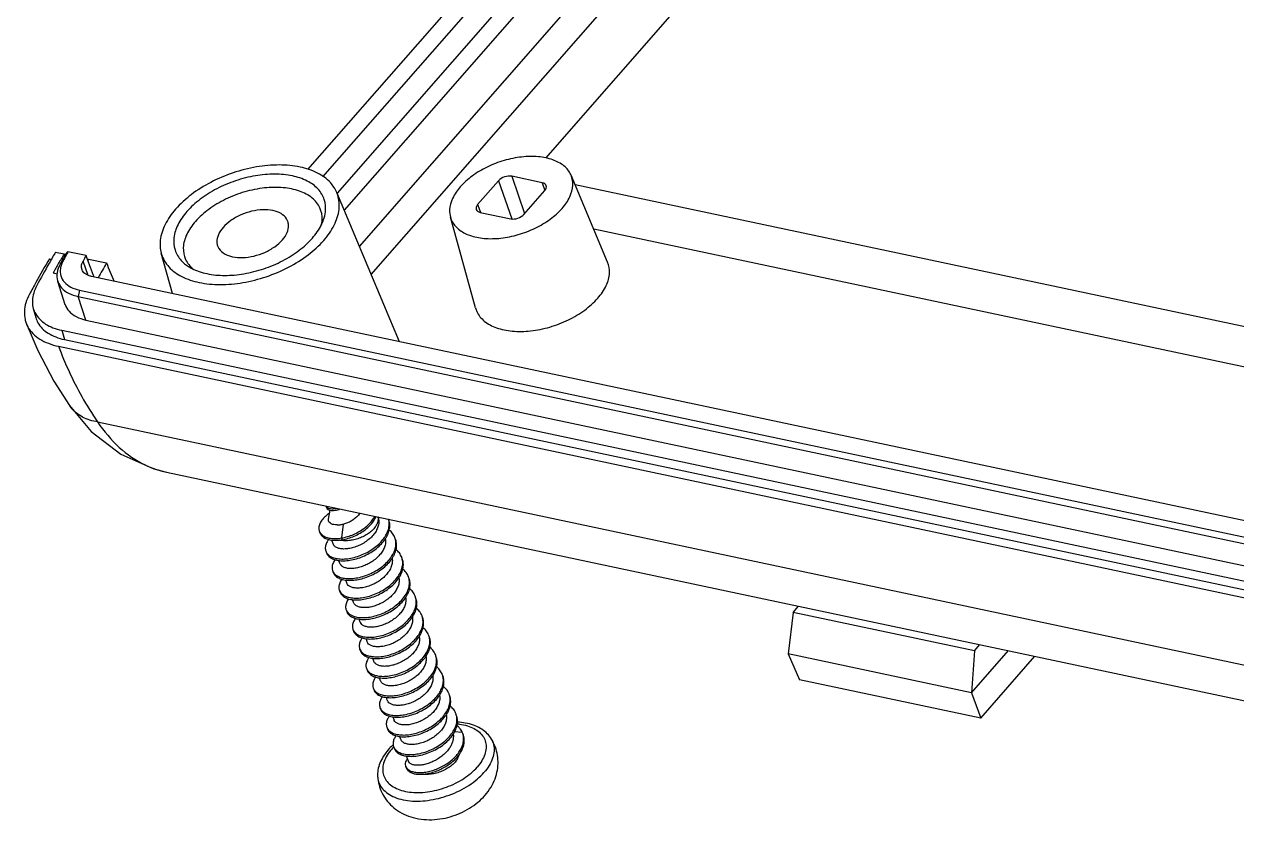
# Model space of a CAD drawing. Header units: millimetres. Extents: x 1786 to 4177, y -2705 to -1639.
# Drawn here: x 3459.65 to 3504, y -1807.1 to -1777.98 of the extents above; entities that cross this region are included whole.
import ezdxf

# ---------------------------------------------------------------- set-up
doc = ezdxf.new("R2010")
doc.units = ezdxf.units.MM

# ---------------------------------------------------------------- blocks, each defined once
blk = doc.blocks.new('*u138')
at = {"color": 7, "linetype": 'Continuous'}
for p, q in [((-31.673, -22.107, 0), (-48.193, -40.987, 0)), ((-30.896, -22.272, 0), (-47.543, -41.297, 0)), ((-46.898, -42.002, 0), (-29.832, -22.498, 0)), ((-29.051, -22.663, 0), (-46.612, -42.733, 0)), ((-45.955, -44.296, 0), (-27.344, -23.025, 0)), ((-45.447, -45.505, 0), (-26.023, -23.306, 0)), ((-37.939, -40.501, 0), (-23.383, -23.865, 0)), ((-39.97, -41.466, 0), (-40.868, -42.492, 0)), ((-39.97, -41.466, 0), (-39.402, -43.108, 0)), ((-39.402, -41.274, 0), (-38.846, -42.88, 0)), ((-38.086, -41.553, 0), (-39.402, -41.274, 0)), ((-38.086, -41.553, 0), (-37.976, -41.888, 0)), ((-35.276, -44.969, 0), (-36.847, -41.233, 0)), ((-0.579, -49.304, 0), (-36.672, -41.648, 0)), ((-44.231, -48.398, 0), (-46.933, -41.97, 0)), ((-38.876, -42.914, 0), (-37.979, -41.889, 0)), ((-40.868, -42.492, 0), (-40.748, -42.822, 0)), ((-40.964, -46.939, 0), (-42.04, -43.032, 0)), ((-40.76, -42.827, 0), (-39.445, -43.106, 0)), ((-2.127, -50.708, 0), (-35.872, -43.551, 0)), ((-59.299, -44.823, 0), (-59.211, -44.842, 0)), ((-59.034, -44.535, 0), (-58.668, -44.613, 0)), ((-58.726, -44.849, 0), (-58.747, -44.889, 0)), ((-58.612, -44.64, 0), (-58.5, -44.524, 0)), ((-57.725, -44.689, 0), (-58.5, -44.524, 0)), ((-57.662, -44.856, 0), (-57.725, -44.689, 0)), ((-57.399, -45.553, 0), (-57.662, -44.856, 0)), ((-57.612, -44.837, 0), (-57.653, -44.881, 0)), ((-57.612, -44.837, 0), (-56.838, -45.001, 0)), ((-54.009, -46.324, 0), (-54.487, -44.586, 0)), ((-58.708, -44.91, 0), (-58.839, -45.059, 0)), ((-57.63, -45.542, 0), (-57.854, -44.929, 0)), ((-59.135, -45.434, 0), (-58.963, -45.47, 0)), ((-58.616, -46.802, 0), (-58.939, -45.799, 0)), ((-4.656, -56.791, 0), (-57.487, -45.586, 0)), ((-57.378, -45.61, 0), (-57.399, -45.553, 0)), ((-58.002, -46.175, 0), (-58.06, -46.454, 0)), ((-58.002, -46.175, 0), (-5.171, -57.38, 0)), ((-59.995, -46.961, 0), (-59.886, -47.356, 0)), ((-57.728, -47.463, 0), (-58.06, -46.454, 0)), ((-58.06, -46.454, 0), (-5.229, -57.659, 0)), ((-57.728, -47.463, 0), (-4.897, -58.668, 0)), ((-58.771, -47.905, 0), (-58.653, -48.304, 0)), ((-58.771, -47.905, 0), (-4.831, -59.345, 0)), ((-58.653, -48.304, 0), (-4.713, -59.744, 0)), ((-58.906, -48.595, 0), (-4.969, -60.034, 0)), ((-58.441, -51.15, 0), (-58.442, -51.15, 0)), ((-57.225, -51.853, 0), (-3.54, -63.239, 0)), ((-54.265, -54.012, 0), (-0.872, -65.337, 0)), ((-47.397, -55.469, 0), (-47.376, -55.53, 0)), ((-47.284, -56.035, 0), (-47.222, -55.647, 0)), ((-46.658, -56.25, 0), (-46.728, -56.847, 0)), ((-45.155, -55.96, 0), (-45.16, -55.943, 0)), ((-44.689, -56.082, 0), (-44.704, -56.04, 0)), ((-47.684, -56.545, 0), (-47.658, -56.621, 0)), ((-46.728, -56.847, 0), (-46.701, -56.924, 0)), ((-47.088, -57.101, 0), (-47.145, -56.937, 0)), ((-47.405, -57.408, 0), (-47.378, -57.485, 0)), ((-46.796, -57.943, 0), (-46.84, -57.816, 0)), ((-47.113, -58.25, 0), (-47.087, -58.327, 0)), ((-46.505, -58.785, 0), (-46.548, -58.659, 0)), ((-46.822, -59.092, 0), (-46.795, -59.169, 0)), ((-46.53, -59.934, 0), (-46.503, -60.011, 0)), ((-46.213, -59.627, 0), (-46.257, -59.501, 0)), ((-27.285, -60.05, 0), (-27.052, -59.784, 0)), ((-45.922, -60.468, 0), (-45.965, -60.343, 0)), ((-27.285, -60.05, 0), (-27.5, -61.842, 0)), ((-19.483, -61.705, 0), (-27.285, -60.05, 0)), ((-46.238, -60.776, 0), (-46.212, -60.853, 0)), ((-45.63, -61.31, 0), (-45.673, -61.186, 0)), ((-19.483, -61.705, 0), (-19.25, -61.439, 0)), ((-45.947, -61.618, 0), (-45.92, -61.695, 0)), ((-45.339, -62.152, 0), (-45.382, -62.028, 0)), ((-19.614, -63.514, 0), (-27.5, -61.842, 0)), ((-27.5, -61.842, 0), (-27.018, -62.95, 0)), ((-19.614, -63.514, 0), (-18.025, -61.699, 0)), ((-19.483, -61.705, 0), (-19.614, -63.514, 0)), ((-19.216, -64.605, 0), (-16.884, -61.941, 0)), ((-45.655, -62.46, 0), (-45.629, -62.536, 0)), ((-45.047, -62.994, 0), (-45.09, -62.87, 0)), ((-19.216, -64.605, 0), (-27.018, -62.95, 0)), ((-45.364, -63.302, 0), (-45.337, -63.378, 0)), ((-19.614, -63.514, 0), (-19.216, -64.605, 0)), ((-45.072, -64.144, 0), (-45.046, -64.22, 0)), ((-44.756, -63.836, 0), (-44.798, -63.712, 0)), ((-44.464, -64.678, 0), (-44.507, -64.554, 0)), ((-44.781, -64.986, 0), (-44.754, -65.062, 0)), ((-41.862, -65.187, 0), (-41.53, -65.212, 0)), ((-41.509, -65.266, 0), (-41.53, -65.212, 0)), ((-44.172, -65.52, 0), (-44.216, -65.395, 0)), ((-41.483, -65.342, 0), (-41.509, -65.266, 0)), ((-44.489, -65.828, 0), (-44.463, -65.904, 0)), ((-43.846, -66.463, 0), (-43.924, -66.236, 0)), ((-43.967, -66.669, 0), (-43.94, -66.746, 0))]:
    blk.add_line(p, q, dxfattribs=at)
at = {"color": 7, "linetype": 'Continuous', "elevation": 0}
for points in [[(-60.301, -47.595), (-59.804, -48.781), (-59.116, -50.098), (-58.442, -51.15)], [(-58.441, -51.15), (-57.504, -52.256), (-56.23, -53.239), (-54.811, -53.871), (-54.259, -54.014)]]:
    blk.add_lwpolyline(points, dxfattribs=at)
at = {"color": 7, "linetype": 'Continuous'}
for centre, radius, start, end in [((-21.227, -67.215, 0), 44.168, 149.5386, 151.057), ((-21.094, -66.751, 0), 43.965, 149.9888, 150.3718), ((-20.722, -66.967, 0), 44.395, 149.6512, 149.9888), ((-20.825, -66.693, 0), 43.813, 149.7377, 150.3543), ((-22.218, -64.607, 0), 41.511, 151.2489, 151.5781), ((-22.538, -64.215, 0), 41, 151.6035, 151.9093), ((-50.944, -41.938, 0), 8.174, 199.0995, 199.4249), ((-51.025, -41.967, 0), 8.088, 199.4251, 199.6558), ((-22.246, -64.373, 0), 41.333, 151.2995, 151.6035), ((-22.183, -63.968, 0), 40.434, 151.5228, 151.909), ((-22.034, -66.221, 0), 42.886, 150.3674, 151.8373), ((-21.462, -66.331, 0), 43.081, 150.3543, 150.9838), ((-22.568, -64.418, 0), 41.114, 151.6404, 151.9093), ((-20.87, -65.606, 0), 41.452, 150.1928, 151.2167), ((-22.393, -66.567, 0), 42.834, 151.0613, 151.8361), ((-47.258, -55.404, 0), 0.152, 205.8023, 213.4653), ((-47.164, -54.721, 0), 0.949, 286.318, 292.6394), ((-45.543, -56.029, 0), 0.39, 10.0847, 13.0641), ((-45.381, -56.235, 0), 0.704, 12.4837, 16.2626), ((-47.346, -56.427, 0), 0.358, 199.0992, 211.3268), ((-47.352, -56.431, 0), 0.351, 211.3658, 211.5969), ((-45.085, -57.076, 0), 0.699, 12.4703, 19.058), ((-47.051, -57.286, 0), 0.374, 199.1208, 211.4836), ((-44.794, -57.918, 0), 0.7, 12.4725, 19.0524), ((-46.759, -58.127, 0), 0.375, 199.1486, 211.4703), ((-46.764, -58.13, 0), 0.369, 211.4926, 212.1211), ((-44.504, -58.76, 0), 0.701, 12.4752, 19.0479), ((-46.466, -58.969, 0), 0.376, 199.1755, 211.4612), ((-46.47, -58.971, 0), 0.372, 211.4745, 212.6496), ((-44.213, -59.603, 0), 0.702, 12.4783, 19.0446), ((-46.174, -59.81, 0), 0.376, 199.1967, 211.4719), ((-46.176, -59.812, 0), 0.374, 211.4739, 213.1901), ((-46.041, -59.668, 0), 0.572, 233.9597, 239.859), ((-43.923, -60.445, 0), 0.703, 12.4816, 19.0423), ((-45.882, -60.652, 0), 0.378, 199.2258, 211.454), ((-45.883, -60.652, 0), 0.376, 211.4494, 213.7022), ((-43.632, -61.287, 0), 0.704, 12.4853, 19.0411), ((-45.59, -61.493, 0), 0.378, 199.2484, 214.2264), ((-43.341, -62.129, 0), 0.705, 12.489, 19.041), ((-45.298, -62.335, 0), 0.379, 199.269, 211.4601), ((-45.296, -62.334, 0), 0.381, 211.4379, 214.7491), ((-43.05, -62.971, 0), 0.705, 12.4928, 19.0418), ((-45.006, -63.177, 0), 0.379, 199.2873, 211.4673), ((-45.003, -63.175, 0), 0.383, 211.4368, 215.2705), ((-42.759, -63.813, 0), 0.706, 12.4966, 19.0434), ((-44.715, -64.019, 0), 0.379, 199.303, 211.4768), ((-44.709, -64.016, 0), 0.385, 211.4385, 215.7905), ((-43.47, -63.573, 0), 1.471, 326.0348, 326.7486), ((-42.468, -64.656, 0), 0.706, 12.5003, 19.046), ((-44.423, -64.86, 0), 0.379, 199.3158, 211.4884), ((-44.416, -64.856, 0), 0.387, 211.4429, 216.3092), ((-43.175, -64.417, 0), 1.467, 326.2743, 326.7498), ((-42.531, -67.905, 0), 2.92, 132.4861, 133.3385), ((-42.16, -65.49, 0), 0.688, 9.2025, 19.0634), ((-41.08, -65.958, 0), 0.922, 29.166, 34.3386), ((-42.688, -67.743, 0), 2.695, 133.2789, 138.7517), ((-42.841, -67.446, 0), 2.295, 136.4085, 138.8022), ((-42.775, -67.508, 0), 2.385, 135.8293, 136.4198), ((-44.132, -65.702, 0), 0.378, 199.3256, 211.5017), ((-44.123, -65.697, 0), 0.389, 211.4496, 216.8267), ((-43.676, -66.562, 0), 0.31, 215.1002, 218.044)]:
    blk.add_arc(centre, radius, start, end, dxfattribs=at)
for centre, ratio, start_param, end_param in [((-39.632, -41.538, 0), 0.586505, 0.771839, 2.342559), ((-38.317, -41.817, 0), 0.586416, 5.484232, 7.054952), ((-40.53, -42.563, 0), 0.586416, 2.342639, 3.91336), ((-39.214, -42.842, 0), 0.586505, -2.369754, -0.799034)]:
    blk.add_ellipse(centre, major_axis=(0.401, 0.139), ratio=ratio, start_param=start_param, end_param=end_param, dxfattribs=at)
for points, start_tangent, end_tangent in [([(-36.847, -41.233, 0), (-36.859, -41.204, 0), (-37.154, -40.83, 0), (-37.632, -40.566, 0), (-38.256, -40.434, 0), (-38.974, -40.444, 0), (-39.728, -40.595, 0), (-40.458, -40.876, 0), (-41.104, -41.263, 0), (-41.614, -41.726, 0)], (-0.384669, 0.923055), (-0.658501, -0.75258)), ([(-46.933, -41.971, 0), (-47.206, -41.549, 0), (-47.757, -41.138, 0), (-48.508, -40.878, 0), (-49.406, -40.788, 0), (-50.392, -40.873, 0), (-51.397, -41.128, 0), (-52.354, -41.535, 0), (-53.196, -42.067, 0), (-53.867, -42.687, 0)], (-0.389768, 0.920913), (-0.658501, -0.75258)), ([(-47.5, -43.141, 0), (-47.423, -42.806, 0), (-47.47, -42.279, 0), (-47.737, -41.826, 0), (-48.204, -41.478, 0), (-48.84, -41.258, 0), (-49.601, -41.182, 0), (-50.436, -41.254, 0), (-51.288, -41.47, 0), (-52.098, -41.814, 0), (-52.812, -42.265, 0), (-53.38, -42.79, 0)], (0.326978, 0.945032), (-0.658501, -0.75258)), ([(-47.56, -43.145, 0), (-47.658, -42.633, 0), (-47.99, -42.212, 0), (-48.53, -41.914, 0), (-49.233, -41.765, 0), (-50.042, -41.776, 0), (-50.893, -41.947, 0), (-51.715, -42.264, 0), (-52.443, -42.7, 0), (-53.018, -43.221, 0)], (0.038762, 0.999248), (-0.658501, -0.75258)), ([(-41.614, -41.726, 0), (-41.946, -42.226, 0), (-42.074, -42.723, 0), (-42.039, -43.032, 0)], (-0.658501, -0.75258), (0.262345, -0.964974)), ([(-37.233, -42.655, 0), (-36.9, -42.155, 0), (-36.773, -41.658, 0), (-36.847, -41.233, 0)], (0.658501, 0.75258), (-0.384669, 0.923055)), ([(-47.495, -44.038, 0), (-47.041, -43.372, 0), (-46.835, -42.706, 0), (-46.891, -42.084, 0), (-46.933, -41.971, 0)], (0.658501, 0.75258), (-0.389768, 0.920913)), ([(-53.867, -42.687, 0), (-54.321, -43.353, 0), (-54.527, -44.019, 0), (-54.487, -44.587, 0)], (-0.658501, -0.75258), (0.264334, -0.964431)), ([(-53.38, -42.79, 0), (-53.765, -43.354, 0), (-53.939, -43.919, 0), (-53.892, -44.446, 0), (-53.625, -44.899, 0), (-53.318, -45.155, 0)], (-0.658501, -0.75258), (0.841422, -0.540378)), ([(-49.039, -43.216, 0), (-49.095, -43.102, 0), (-49.329, -42.883, 0), (-49.679, -42.752, 0), (-50.114, -42.717, 0), (-50.597, -42.783, 0), (-51.066, -42.941, 0), (-51.493, -43.182, 0), (-51.823, -43.475, 0)], (-0.335351, 0.942093), (-0.658501, -0.75258)), ([(-42.039, -43.032, 0), (-41.987, -43.177, 0), (-41.692, -43.551, 0), (-41.214, -43.814, 0), (-40.591, -43.947, 0), (-39.872, -43.937, 0), (-39.118, -43.785, 0), (-38.388, -43.504, 0), (-37.742, -43.117, 0), (-37.233, -42.655, 0)], (0.262345, -0.964974), (0.658501, 0.75258)), ([(-53.018, -43.221, 0), (-53.392, -43.785, 0), (-53.537, -44.345, 0), (-53.439, -44.857, 0)], (-0.658501, -0.75258), (0.416773, -0.90901)), ([(-49.274, -44.015, 0), (-49.068, -43.696, 0), (-49.006, -43.378, 0), (-49.039, -43.216, 0)], (0.658501, 0.75258), (-0.335351, 0.942093)), ([(-47.982, -43.935, 0), (-47.597, -43.371, 0), (-47.5, -43.141, 0)], (0.658501, 0.75258), (0.326978, 0.945032)), ([(-47.595, -43.391, 0), (-47.56, -43.145, 0)], (0.228767, 0.973481), (0.038762, 0.999248)), ([(-51.823, -43.475, 0), (-52.029, -43.794, 0), (-52.091, -44.112, 0), (-52.062, -44.263, 0)], (-0.658501, -0.75258), (0.316156, -0.948707)), ([(-54.487, -44.587, 0), (-54.471, -44.641, 0), (-54.156, -45.176, 0), (-53.605, -45.587, 0), (-52.854, -45.846, 0), (-51.956, -45.937, 0), (-50.97, -45.852, 0), (-49.965, -45.597, 0), (-49.008, -45.19, 0), (-48.166, -44.658, 0), (-47.495, -44.038, 0)], (0.264334, -0.964431), (0.658501, 0.75258)), ([(-53.318, -45.155, 0), (-53.158, -45.247, 0), (-52.522, -45.467, 0), (-51.761, -45.543, 0), (-50.926, -45.471, 0), (-50.074, -45.255, 0), (-49.264, -44.91, 0), (-48.55, -44.46, 0), (-47.982, -43.935, 0)], (0.841422, -0.540378), (0.658501, 0.75258)), ([(-52.062, -44.263, 0), (-52.002, -44.388, 0), (-51.768, -44.607, 0), (-51.418, -44.739, 0), (-50.983, -44.774, 0), (-50.5, -44.707, 0), (-50.031, -44.549, 0), (-49.604, -44.308, 0), (-49.274, -44.015, 0)], (0.316156, -0.948707), (0.658501, 0.75258)), ([(-53.439, -44.857, 0), (-53.125, -45.263, 0)], (0.416773, -0.90901), (0.758529, -0.651639)), ([(-58.839, -45.059, 0), (-58.966, -45.43, 0), (-58.946, -45.778, 0), (-58.939, -45.799, 0)], (-0.470866, -0.882205), (0.309004, -0.951061)), ([(-58.824, -45.246, 0), (-58.806, -45.562, 0)], (-0.145248, -0.989395), (0.279485, -0.96015)), ([(-58.782, -45.078, 0), (-58.824, -45.246, 0)], (-0.326946, -0.945043), (-0.145248, -0.989395)), ([(-58.708, -44.91, 0), (-58.782, -45.078, 0)], (-0.470866, -0.882205), (-0.326946, -0.945043)), ([(-57.897, -45.292, 0), (-57.91, -45.248, 0), (-57.919, -45.146, 0), (-57.9, -45.039, 0), (-57.854, -44.929, 0)], (-0.347643, 0.937627), (0.470866, 0.882205)), ([(-57.487, -45.586, 0), (-57.616, -45.549, 0), (-57.725, -45.494, 0), (-57.812, -45.425, 0), (-57.874, -45.342, 0), (-57.897, -45.292, 0)], (-0.97824, 0.207477), (-0.347643, 0.937627)), ([(-56.838, -45.001, 0), (-56.509, -45.799, 0)], (0.327215, -0.94495), (0.436526, -0.899692)), ([(-35.699, -46.526, 0), (-35.335, -45.978, 0), (-35.195, -45.434, 0), (-35.276, -44.969, 0)], (0.658501, 0.75258), (-0.384669, 0.923055)), ([(-58.939, -45.799, 0), (-58.778, -46.078, 0), (-58.476, -46.309, 0), (-58.06, -46.454, 0)], (0.309004, -0.951061), (0.97824, -0.207477)), ([(-58.806, -45.562, 0), (-58.654, -45.834, 0)], (0.279485, -0.96015), (0.660388, -0.750924)), ([(-58.654, -45.834, 0), (-58.379, -46.043, 0), (-58.002, -46.175, 0)], (0.660388, -0.750924), (0.97824, -0.207477)), ([(-60.156, -46.349, 0), (-60.313, -46.725, 0)], (-0.471977, -0.881611), (-0.285005, -0.958526)), ([(-59.843, -45.98, 0), (-59.977, -46.302, 0), (-60.032, -46.616, 0)], (-0.471902, -0.881651), (-0.047811, -0.998856)), ([(-60.313, -46.725, 0), (-60.377, -47.092, 0), (-60.347, -47.44, 0), (-60.301, -47.595, 0)], (-0.285005, -0.958526), (0.351028, -0.936365)), ([(-60.032, -46.616, 0), (-60.007, -46.915, 0), (-59.995, -46.961, 0)], (-0.047811, -0.998856), (0.267629, -0.963522)), ([(-59.995, -46.961, 0), (-59.901, -47.189, 0), (-59.719, -47.432, 0), (-59.465, -47.635, 0), (-59.146, -47.794, 0), (-58.771, -47.905, 0)], (0.267629, -0.963522), (0.97824, -0.207477)), ([(-58.616, -46.801, 0), (-58.454, -47.083, 0), (-58.148, -47.317, 0), (-57.728, -47.463, 0)], (0.308718, -0.951153), (0.97824, -0.207477)), ([(-40.963, -46.939, 0), (-40.906, -47.097, 0), (-40.583, -47.507, 0), (-40.059, -47.796, 0), (-39.377, -47.941, 0), (-38.59, -47.93, 0), (-37.764, -47.764, 0), (-36.964, -47.456, 0), (-36.257, -47.032, 0), (-35.699, -46.526, 0)], (0.262345, -0.964974), (0.658501, 0.75258)), ([(-59.885, -47.356, 0), (-59.793, -47.582, 0), (-59.608, -47.826, 0), (-59.351, -48.031, 0), (-59.03, -48.192, 0), (-58.653, -48.304, 0)], (0.267959, -0.96343), (0.97824, -0.207477)), ([(-60.301, -47.595, 0), (-60.225, -47.76, 0), (-60.012, -48.043, 0), (-59.715, -48.281, 0), (-59.343, -48.466, 0), (-58.906, -48.595, 0)], (0.351028, -0.936365), (0.97824, -0.207477)), ([(-58.906, -48.595, 0), (-58.453, -49.686, 0), (-57.908, -50.756, 0), (-57.225, -51.853, 0)], (0.349875, -0.936796), (0.567173, -0.823599)), ([(-57.225, -51.853, 0), (-57.871, -51.644, 0), (-58.357, -51.26, 0), (-58.441, -51.15, 0)], (-0.986949, 0.161031), (-0.572283, 0.820056)), ([(-57.225, -51.853, 0), (-56.292, -52.945, 0), (-55.182, -53.7, 0), (-54.265, -54.012, 0)], (0.558319, -0.829626), (0.978025, -0.208487)), ([(-47.246, -55.779, 0), (-47.331, -55.841, 0), (-47.504, -55.999, 0), (-47.626, -56.163, 0), (-47.692, -56.325, 0), (-47.7, -56.478, 0), (-47.684, -56.545, 0)], (-0.826967, -0.562251), (0.327563, -0.944829)), ([(-47.385, -55.488, 0), (-47.329, -55.541, 0)], (0.551964, -0.833868), (0.848088, -0.529855)), ([(-47.376, -55.53, 0), (-47.34, -55.588, 0), (-47.271, -55.634, 0), (-47.178, -55.659, 0), (-47.067, -55.663, 0), (-46.945, -55.645, 0), (-46.897, -55.632, 0)], (0.331666, -0.943397), (0.960096, 0.279669)), ([(-47.329, -55.541, 0), (-47.246, -55.575, 0), (-47.144, -55.587, 0), (-47.027, -55.579, 0), (-46.957, -55.565, 0)], (0.848088, -0.529855), (0.970263, 0.242052)), ([(-45.928, -55.781, 0), (-45.936, -55.792, 0), (-46.055, -55.919, 0), (-46.198, -56.034, 0)], (-0.609281, -0.792954), (-0.819942, -0.572447)), ([(-46.916, -56.285, 0), (-47.055, -56.274, 0), (-47.166, -56.239, 0), (-47.244, -56.181, 0), (-47.282, -56.105, 0), (-47.284, -56.035, 0)], (-0.999865, -0.016435), (0.156289, 0.987711)), ([(-45.155, -55.96, 0), (-45.152, -55.968, 0), (-45.123, -56.138, 0), (-45.145, -56.319, 0), (-45.215, -56.502, 0), (-45.331, -56.681, 0), (-45.485, -56.849, 0), (-45.671, -56.998, 0), (-45.879, -57.124, 0), (-46.098, -57.221, 0), (-46.318, -57.287, 0), (-46.527, -57.319, 0), (-46.717, -57.318, 0), (-46.876, -57.284, 0), (-46.996, -57.222, 0), (-47.073, -57.135, 0), (-47.088, -57.101, 0)], (0.32744, -0.944872), (-0.323754, 0.946141)), ([(-46.916, -56.285, 0), (-46.791, -56.277, 0), (-46.658, -56.25, 0)], (0.999956, -0.009394), (0.968094, 0.250589)), ([(-46.728, -56.847, 0), (-46.47, -56.787, 0), (-46.213, -56.693, 0), (-45.967, -56.569, 0), (-45.741, -56.419, 0), (-45.546, -56.249, 0), (-45.388, -56.064, 0), (-45.295, -55.916, 0)], (0.9863, 0.164962), (0.46827, 0.883586)), ([(-45.16, -55.961, 0), (-45.153, -56.039, 0), (-45.18, -56.185, 0), (-45.252, -56.335, 0), (-45.369, -56.482, 0), (-45.523, -56.619, 0), (-45.708, -56.74, 0), (-45.916, -56.84, 0), (-46.137, -56.913, 0), (-46.362, -56.957, 0), (-46.58, -56.97, 0), (-46.705, -56.963, 0)], (0.175202, -0.984532), (-0.993836, 0.110863)), ([(-46.701, -56.924, 0), (-46.44, -56.862, 0), (-46.179, -56.766, 0), (-45.929, -56.639, 0), (-45.702, -56.486, 0), (-45.506, -56.312, 0), (-45.349, -56.124, 0), (-45.236, -55.927, 0)], (0.9863, 0.164962), (0.407937, 0.91301)), ([(-46.658, -56.25, 0), (-46.5, -56.199, 0), (-46.344, -56.125, 0), (-46.198, -56.034, 0)], (0.968094, 0.250589), (0.812954, 0.582328)), ([(-44.863, -56.802, 0), (-44.774, -56.643, 0), (-44.697, -56.421, 0), (-44.677, -56.204, 0), (-44.694, -56.083, 0)], (0.548397, 0.836218), (-0.216282, 0.976331)), ([(-44.809, -56.834, 0), (-44.747, -56.72, 0), (-44.67, -56.498, 0), (-44.651, -56.281, 0), (-44.689, -56.082, 0)], (0.517061, 0.855948), (-0.327031, 0.945014)), ([(-47.658, -56.621, 0), (-47.625, -56.69, 0), (-47.522, -56.802, 0), (-47.37, -56.885, 0), (-47.176, -56.935, 0), (-46.95, -56.948, 0), (-46.701, -56.924, 0)], (0.327563, -0.944829), (0.9863, 0.164962)), ([(-47.651, -56.615, 0), (-47.549, -56.726, 0), (-47.397, -56.809, 0), (-47.203, -56.858, 0), (-46.976, -56.871, 0), (-46.728, -56.847, 0)], (0.523939, -0.851756), (0.9863, 0.164962)), ([(-47.378, -57.485, 0), (-47.343, -57.558, 0), (-47.236, -57.675, 0), (-47.077, -57.761, 0), (-46.873, -57.814, 0), (-46.634, -57.83, 0), (-46.368, -57.806, 0), (-46.089, -57.742, 0), (-45.806, -57.641, 0), (-45.533, -57.506, 0), (-45.28, -57.339, 0), (-45.059, -57.148, 0), (-44.879, -56.939, 0), (-44.809, -56.834, 0)], (0.327769, -0.944758), (0.517061, 0.855948)), ([(-47.37, -57.481, 0), (-47.262, -57.598, 0), (-47.103, -57.685, 0), (-46.9, -57.738, 0), (-46.66, -57.753, 0), (-46.395, -57.729, 0), (-46.115, -57.666, 0), (-45.832, -57.565, 0), (-45.559, -57.429, 0), (-45.306, -57.263, 0), (-45.085, -57.072, 0), (-44.905, -56.863, 0), (-44.863, -56.802, 0)], (0.522714, -0.852508), (0.548397, 0.836218)), ([(-44.842, -56.883, 0), (-44.834, -56.935, 0), (-44.841, -57.105, 0), (-44.894, -57.281, 0), (-44.989, -57.455, 0)], (0.1842, -0.982889), (-0.559309, -0.828959)), ([(-44.424, -56.848, 0), (-44.428, -56.838, 0), (-44.527, -56.655, 0), (-44.672, -56.505, 0)], (-0.3269, 0.945059), (-0.7778, 0.628512)), ([(-47.272, -56.908, 0), (-47.347, -57.018, 0), (-47.413, -57.184, 0), (-47.421, -57.341, 0), (-47.404, -57.408, 0)], (-0.618355, -0.785899), (0.327769, -0.944758)), ([(-46.705, -56.963, 0), (-46.782, -56.952, 0), (-46.836, -56.94, 0)], (-0.993836, 0.110863), (-0.972919, 0.231146)), ([(-44.572, -57.644, 0), (-44.48, -57.48, 0), (-44.404, -57.258, 0), (-44.386, -57.041, 0), (-44.402, -56.925, 0)], (0.548406, 0.836212), (-0.216291, 0.976329)), ([(-44.517, -57.676, 0), (-44.453, -57.557, 0), (-44.377, -57.334, 0), (-44.36, -57.118, 0), (-44.397, -56.924, 0)], (0.516844, 0.85608), (-0.3269, 0.945059)), ([(-44.132, -57.69, 0), (-44.138, -57.675, 0), (-44.238, -57.492, 0), (-44.381, -57.346, 0)], (-0.326789, 0.945097), (-0.778077, 0.628169)), ([(-47.002, -57.779, 0), (-47.057, -57.864, 0), (-47.123, -58.03, 0), (-47.129, -58.187, 0), (-47.113, -58.25, 0)], (-0.588874, -0.808225), (0.328083, -0.944649)), ([(-47.086, -58.327, 0), (-47.05, -58.403, 0), (-46.941, -58.519, 0), (-46.781, -58.605, 0), (-46.577, -58.657, 0), (-46.336, -58.671, 0), (-46.07, -58.647, 0), (-45.79, -58.582, 0), (-45.508, -58.481, 0), (-45.235, -58.344, 0), (-44.983, -58.177, 0), (-44.763, -57.986, 0), (-44.584, -57.776, 0), (-44.517, -57.676, 0)], (0.328083, -0.944649), (0.516844, 0.85608)), ([(-47.076, -58.326, 0), (-46.968, -58.442, 0), (-46.808, -58.528, 0), (-46.603, -58.58, 0), (-46.363, -58.595, 0), (-46.097, -58.57, 0), (-45.817, -58.506, 0), (-45.534, -58.404, 0), (-45.261, -58.267, 0), (-45.009, -58.1, 0), (-44.789, -57.909, 0), (-44.61, -57.7, 0), (-44.572, -57.644, 0)], (0.531713, -0.846925), (0.548406, 0.836212)), ([(-44.989, -57.455, 0), (-45.122, -57.619, 0), (-45.286, -57.77, 0), (-45.474, -57.902, 0), (-45.678, -58.01, 0), (-45.889, -58.091, 0), (-46.098, -58.143, 0), (-46.292, -58.164, 0), (-46.465, -58.155, 0), (-46.611, -58.116, 0), (-46.721, -58.051, 0), (-46.787, -57.965, 0), (-46.796, -57.943, 0)], (-0.559309, -0.828959), (-0.323689, 0.946164)), ([(-44.55, -57.725, 0), (-44.543, -57.776, 0), (-44.55, -57.948, 0), (-44.603, -58.124, 0), (-44.698, -58.297, 0)], (0.183674, -0.982987), (-0.559309, -0.828959)), ([(-44.28, -58.486, 0), (-44.186, -58.317, 0), (-44.111, -58.095, 0), (-44.095, -57.878, 0), (-44.111, -57.767, 0)], (0.548411, 0.836209), (-0.216309, 0.976325)), ([(-44.226, -58.518, 0), (-44.159, -58.393, 0), (-44.085, -58.171, 0), (-44.068, -57.955, 0), (-44.106, -57.766, 0)], (0.516717, 0.856157), (-0.326789, 0.945097)), ([(-44.698, -58.297, 0), (-44.831, -58.462, 0), (-45, -58.616, 0), (-45.191, -58.749, 0), (-45.395, -58.856, 0), (-45.608, -58.936, 0), (-45.82, -58.987, 0), (-46.017, -59.006, 0), (-46.187, -58.994, 0), (-46.329, -58.954, 0), (-46.436, -58.887, 0), (-46.499, -58.799, 0), (-46.505, -58.784, 0)], (-0.559309, -0.828959), (-0.323679, 0.946167)), ([(-43.841, -58.532, 0), (-43.848, -58.512, 0), (-43.95, -58.33, 0), (-44.09, -58.188, 0)], (-0.326696, 0.94513), (-0.778342, 0.62784)), ([(-46.711, -58.621, 0), (-46.768, -58.71, 0), (-46.832, -58.876, 0), (-46.837, -59.032, 0), (-46.821, -59.092, 0)], (-0.588802, -0.808278), (0.328384, -0.944544)), ([(-46.795, -59.169, 0), (-46.756, -59.248, 0), (-46.646, -59.363, 0), (-46.485, -59.449, 0), (-46.28, -59.5, 0), (-46.039, -59.513, 0), (-45.772, -59.487, 0), (-45.492, -59.422, 0), (-45.21, -59.32, 0), (-44.937, -59.182, 0), (-44.686, -59.015, 0), (-44.466, -58.823, 0), (-44.288, -58.613, 0), (-44.226, -58.518, 0)], (0.328384, -0.944544), (0.516717, 0.856157)), ([(-46.783, -59.171, 0), (-46.673, -59.287, 0), (-46.512, -59.372, 0), (-46.306, -59.423, 0), (-46.065, -59.437, 0), (-45.799, -59.411, 0), (-45.519, -59.346, 0), (-45.236, -59.243, 0), (-44.964, -59.106, 0), (-44.712, -58.938, 0), (-44.493, -58.746, 0), (-44.315, -58.537, 0), (-44.28, -58.486, 0)], (0.539507, -0.841981), (0.548411, 0.836209)), ([(-46.329, -60.163, 0), (-46.216, -60.216, 0), (-46.009, -60.266, 0), (-45.768, -60.278, 0), (-45.501, -60.252, 0), (-45.221, -60.186, 0), (-44.938, -60.082, 0), (-44.666, -59.944, 0), (-44.415, -59.776, 0), (-44.197, -59.583, 0), (-44.02, -59.373, 0), (-43.892, -59.153, 0), (-43.819, -58.931, 0), (-43.804, -58.715, 0), (-43.819, -58.609, 0)], (0.864212, -0.503128), (-0.216333, 0.97632)), ([(-44.259, -58.567, 0), (-44.252, -58.611, 0), (-44.258, -58.784, 0), (-44.311, -58.964, 0), (-44.406, -59.139, 0)], (0.183986, -0.982929), (-0.559309, -0.828959)), ([(-43.934, -59.36, 0), (-43.865, -59.23, 0), (-43.792, -59.008, 0), (-43.777, -58.792, 0), (-43.814, -58.608, 0)], (0.516609, 0.856221), (-0.326696, 0.94513)), ([(-46.42, -59.463, 0), (-46.479, -59.556, 0), (-46.541, -59.722, 0), (-46.545, -59.878, 0), (-46.53, -59.934, 0)], (-0.588693, -0.808357), (0.328576, -0.944477)), ([(-46.352, -60.207, 0), (-46.189, -60.292, 0), (-45.983, -60.342, 0), (-45.741, -60.355, 0), (-45.474, -60.328, 0), (-45.194, -60.262, 0), (-44.912, -60.159, 0), (-44.639, -60.021, 0), (-44.389, -59.852, 0), (-44.17, -59.66, 0), (-43.993, -59.45, 0), (-43.934, -59.36, 0)], (0.807921, -0.589291), (0.516609, 0.856221)), ([(-44.406, -59.139, 0), (-44.533, -59.298, 0), (-44.693, -59.446, 0), (-44.876, -59.577, 0), (-45.073, -59.684, 0), (-45.275, -59.765, 0), (-45.477, -59.82, 0), (-45.669, -59.846, 0), (-45.842, -59.843, 0), (-45.99, -59.814, 0), (-46.106, -59.759, 0)], (-0.559309, -0.828959), (-0.829041, 0.559188)), ([(-43.967, -59.411, 0), (-43.959, -59.464, 0), (-43.967, -59.632, 0), (-44.02, -59.808, 0), (-44.115, -59.98, 0)], (0.181428, -0.983404), (-0.559309, -0.828959)), ([(-43.549, -59.373, 0), (-43.558, -59.35, 0), (-43.661, -59.168, 0), (-43.798, -59.03, 0)], (-0.326621, 0.945155), (-0.778595, 0.627527)), ([(-43.697, -60.17, 0), (-43.598, -59.99, 0), (-43.526, -59.768, 0), (-43.513, -59.552, 0), (-43.528, -59.451, 0)], (0.548406, 0.836212), (-0.216364, 0.976313)), ([(-43.642, -60.201, 0), (-43.571, -60.067, 0), (-43.5, -59.845, 0), (-43.486, -59.629, 0), (-43.523, -59.45, 0)], (0.516378, 0.856361), (-0.326621, 0.945155)), ([(-46.503, -60.011, 0), (-46.463, -60.093, 0), (-46.408, -60.16, 0)], (0.328576, -0.944477), (0.710733, -0.703462)), ([(-46.106, -59.759, 0), (-46.18, -59.689, 0), (-46.213, -59.627, 0)], (-0.829041, 0.559188), (-0.329644, 0.944105)), ([(-44.115, -59.98, 0), (-44.247, -60.145, 0), (-44.411, -60.296, 0), (-44.598, -60.427, 0), (-44.801, -60.535, 0), (-45.013, -60.617, 0), (-45.223, -60.669, 0), (-45.417, -60.69, 0), (-45.589, -60.681, 0), (-45.736, -60.642, 0), (-45.847, -60.576, 0), (-45.913, -60.489, 0), (-45.922, -60.468, 0)], (-0.559309, -0.828959), (-0.323368, 0.946273)), ([(-43.258, -60.215, 0), (-43.268, -60.187, 0), (-43.373, -60.006, 0), (-43.507, -59.871, 0)], (-0.326563, 0.945175), (-0.778834, 0.62723)), ([(-46.489, -60.016, 0), (-46.378, -60.131, 0)], (0.547428, -0.836853), (0.807921, -0.589291)), ([(-46.408, -60.16, 0), (-46.352, -60.207, 0)], (0.710733, -0.703462), (0.807921, -0.589291)), ([(-46.128, -60.305, 0), (-46.189, -60.402, 0), (-46.25, -60.567, 0), (-46.252, -60.723, 0), (-46.238, -60.776, 0)], (-0.588563, -0.808451), (0.328925, -0.944356)), ([(-46.212, -60.853, 0), (-46.169, -60.938, 0), (-46.057, -61.052, 0), (-45.893, -61.136, 0), (-45.686, -61.185, 0), (-45.444, -61.197, 0), (-45.176, -61.169, 0), (-44.896, -61.102, 0), (-44.614, -60.998, 0), (-44.342, -60.859, 0), (-44.092, -60.69, 0), (-43.874, -60.497, 0), (-43.698, -60.287, 0), (-43.642, -60.201, 0)], (0.328925, -0.944356), (0.516378, 0.856361)), ([(-46.196, -60.861, 0), (-46.083, -60.975, 0), (-45.92, -61.059, 0), (-45.713, -61.108, 0), (-45.47, -61.12, 0), (-45.203, -61.093, 0), (-44.922, -61.026, 0), (-44.64, -60.921, 0), (-44.368, -60.782, 0), (-44.118, -60.614, 0), (-43.901, -60.421, 0), (-43.725, -60.21, 0), (-43.697, -60.17, 0)], (0.554893, -0.831922), (0.548406, 0.836212)), ([(-43.675, -60.252, 0), (-43.669, -60.299, 0), (-43.675, -60.472, 0), (-43.728, -60.649, 0), (-43.823, -60.822, 0)], (0.181546, -0.983382), (-0.559309, -0.828959)), ([(-43.405, -61.012, 0), (-43.304, -60.827, 0), (-43.234, -60.605, 0), (-43.221, -60.389, 0), (-43.236, -60.293, 0)], (0.548396, 0.836219), (-0.216399, 0.976305)), ([(-43.351, -61.043, 0), (-43.278, -60.903, 0), (-43.207, -60.681, 0), (-43.195, -60.466, 0), (-43.231, -60.292, 0)], (0.516316, 0.856398), (-0.326563, 0.945175)), ([(-45.92, -61.694, 0), (-45.876, -61.783, 0), (-45.762, -61.896, 0), (-45.598, -61.979, 0), (-45.389, -62.028, 0), (-45.146, -62.038, 0), (-44.879, -62.01, 0), (-44.598, -61.942, 0), (-44.316, -61.837, 0), (-44.044, -61.697, 0), (-43.795, -61.528, 0), (-43.578, -61.334, 0), (-43.403, -61.124, 0), (-43.351, -61.043, 0)], (0.329156, -0.944276), (0.516316, 0.856398)), ([(-45.902, -61.706, 0), (-45.789, -61.819, 0), (-45.624, -61.903, 0), (-45.416, -61.951, 0), (-45.173, -61.962, 0), (-44.905, -61.933, 0), (-44.624, -61.866, 0), (-44.342, -61.76, 0), (-44.071, -61.621, 0), (-43.821, -61.451, 0), (-43.604, -61.258, 0), (-43.43, -61.047, 0), (-43.405, -61.012, 0)], (0.562485, -0.826808), (0.548396, 0.836219)), ([(-43.823, -60.822, 0), (-43.957, -60.989, 0), (-44.127, -61.144, 0), (-44.321, -61.277, 0), (-44.525, -61.384, 0), (-44.737, -61.464, 0), (-44.949, -61.514, 0), (-45.145, -61.532, 0), (-45.315, -61.52, 0), (-45.456, -61.479, 0), (-45.561, -61.413, 0), (-45.625, -61.325, 0), (-45.63, -61.31, 0)], (-0.559309, -0.828959), (-0.323769, 0.946136)), ([(-42.966, -61.057, 0), (-42.979, -61.025, 0), (-43.084, -60.844, 0), (-43.216, -60.713, 0)], (-0.326523, 0.945189), (-0.77906, 0.626949)), ([(-45.837, -61.147, 0), (-45.9, -61.248, 0), (-45.96, -61.413, 0), (-45.96, -61.568, 0), (-45.947, -61.618, 0)], (-0.588396, -0.808573), (0.329156, -0.944276)), ([(-43.384, -61.095, 0), (-43.377, -61.14, 0), (-43.383, -61.312, 0), (-43.436, -61.49, 0), (-43.532, -61.664, 0)], (0.180649, -0.983548), (-0.559309, -0.828959)), ([(-43.114, -61.854, 0), (-43.01, -61.664, 0), (-42.941, -61.442, 0), (-42.93, -61.226, 0), (-42.944, -61.135, 0)], (0.54838, 0.836229), (-0.216438, 0.976296)), ([(-43.059, -61.885, 0), (-42.984, -61.74, 0), (-42.915, -61.518, 0), (-42.904, -61.303, 0), (-42.94, -61.134, 0)], (0.516122, 0.856515), (-0.326523, 0.945189)), ([(-42.675, -61.899, 0), (-42.689, -61.862, 0), (-42.796, -61.682, 0), (-42.924, -61.555, 0)], (-0.326498, 0.945198), (-0.779273, 0.626685)), ([(-45.545, -61.989, 0), (-45.61, -62.093, 0), (-45.669, -62.259, 0), (-45.668, -62.414, 0), (-45.655, -62.46, 0)], (-0.588195, -0.808719), (0.329354, -0.944206)), ([(-45.629, -62.536, 0), (-45.582, -62.628, 0), (-45.467, -62.74, 0), (-45.302, -62.823, 0), (-45.092, -62.87, 0), (-44.849, -62.88, 0), (-44.581, -62.851, 0), (-44.3, -62.782, 0), (-44.018, -62.676, 0), (-43.746, -62.535, 0), (-43.498, -62.365, 0), (-43.282, -62.171, 0), (-43.108, -61.961, 0), (-43.059, -61.885, 0)], (0.329354, -0.944206), (0.516122, 0.856515)), ([(-45.609, -62.551, 0), (-45.494, -62.664, 0), (-45.328, -62.746, 0), (-45.119, -62.794, 0), (-44.875, -62.804, 0), (-44.607, -62.774, 0), (-44.326, -62.706, 0), (-44.044, -62.599, 0), (-43.773, -62.459, 0), (-43.524, -62.289, 0), (-43.308, -62.095, 0), (-43.134, -61.884, 0), (-43.114, -61.854, 0)], (0.570006, -0.82164), (0.54838, 0.836229)), ([(-43.532, -61.664, 0), (-43.664, -61.829, 0), (-43.829, -61.981, 0), (-44.02, -62.114, 0), (-44.225, -62.222, 0), (-44.436, -62.302, 0), (-44.644, -62.353, 0), (-44.839, -62.374, 0), (-45.012, -62.364, 0), (-45.157, -62.324, 0), (-45.265, -62.259, 0), (-45.33, -62.173, 0), (-45.339, -62.152, 0)], (-0.559309, -0.828959), (-0.323749, 0.946143)), ([(-43.475, -63.297, 0), (-43.227, -63.126, 0), (-43.012, -62.932, 0), (-42.839, -62.721, 0), (-42.716, -62.5, 0), (-42.649, -62.279, 0), (-42.639, -62.063, 0), (-42.653, -61.977, 0)], (0.857395, 0.51466), (-0.216479, 0.976287)), ([(-43.092, -61.938, 0), (-43.085, -61.989, 0), (-43.093, -62.159, 0), (-43.145, -62.334, 0), (-43.24, -62.506, 0)], (0.178374, -0.983963), (-0.559309, -0.828959)), ([(-42.767, -62.726, 0), (-42.69, -62.577, 0), (-42.622, -62.355, 0), (-42.613, -62.14, 0), (-42.648, -61.976, 0)], (0.515888, 0.856656), (-0.326498, 0.945198)), ([(-43.24, -62.506, 0), (-43.362, -62.66, 0), (-43.512, -62.802, 0), (-43.684, -62.928, 0)], (-0.559309, -0.828959), (-0.83979, -0.542912)), ([(-42.383, -62.741, 0), (-42.399, -62.7, 0), (-42.507, -62.52, 0), (-42.633, -62.397, 0)], (-0.326489, 0.945201), (-0.779471, 0.626438)), ([(-45.254, -62.831, 0), (-45.321, -62.939, 0), (-45.378, -63.104, 0), (-45.376, -63.259, 0), (-45.364, -63.302, 0)], (-0.587961, -0.808889), (0.329516, -0.94415)), ([(-43.684, -62.928, 0), (-43.887, -63.042, 0), (-44.102, -63.13, 0), (-44.318, -63.189, 0), (-44.521, -63.214, 0), (-44.699, -63.209, 0), (-44.851, -63.172, 0), (-44.966, -63.107, 0), (-45.037, -63.019, 0), (-45.047, -62.994, 0)], (-0.83979, -0.542912), (-0.322934, 0.946421)), ([(-43.449, -63.374, 0), (-43.201, -63.203, 0), (-42.986, -63.009, 0), (-42.813, -62.797, 0), (-42.767, -62.726, 0)], (0.857395, 0.51466), (0.515888, 0.856656)), ([(-42.8, -62.78, 0), (-42.794, -62.821, 0), (-42.8, -62.995, 0), (-42.853, -63.174, 0), (-42.949, -63.348, 0)], (0.178738, -0.983897), (-0.559309, -0.828959)), ([(-42.531, -63.537, 0), (-42.423, -63.337, 0), (-42.356, -63.115, 0), (-42.348, -62.9, 0), (-42.361, -62.819, 0)], (0.54833, 0.836262), (-0.216521, 0.976278)), ([(-42.476, -63.568, 0), (-42.396, -63.414, 0), (-42.33, -63.192, 0), (-42.322, -62.977, 0), (-42.357, -62.818, 0)], (0.515854, 0.856677), (-0.326489, 0.945201)), ([(-45.337, -63.378, 0), (-45.289, -63.472, 0), (-45.172, -63.584, 0), (-45.006, -63.666, 0), (-44.796, -63.713, 0), (-44.551, -63.722, 0), (-44.282, -63.691, 0), (-44.001, -63.622, 0), (-43.719, -63.515, 0), (-43.449, -63.374, 0)], (0.329516, -0.94415), (0.857395, 0.51466)), ([(-45.315, -63.396, 0), (-45.199, -63.508, 0), (-45.032, -63.589, 0), (-44.822, -63.636, 0), (-44.578, -63.645, 0), (-44.309, -63.615, 0), (-44.028, -63.545, 0), (-43.746, -63.438, 0), (-43.475, -63.297, 0)], (0.577458, -0.81642), (0.857395, 0.51466)), ([(-45.046, -64.22, 0), (-44.995, -64.317, 0), (-44.878, -64.429, 0), (-44.71, -64.509, 0), (-44.499, -64.555, 0), (-44.253, -64.563, 0), (-43.984, -64.532, 0), (-43.703, -64.462, 0), (-43.421, -64.354, 0), (-43.151, -64.212, 0), (-42.904, -64.041, 0), (-42.69, -63.846, 0), (-42.518, -63.634, 0), (-42.476, -63.568, 0)], (0.329638, -0.944107), (0.515854, 0.856677)), ([(-45.022, -64.241, 0), (-44.904, -64.352, 0), (-44.736, -64.433, 0), (-44.525, -64.479, 0), (-44.28, -64.487, 0), (-44.011, -64.456, 0), (-43.73, -64.385, 0), (-43.448, -64.277, 0), (-43.178, -64.135, 0), (-42.93, -63.964, 0), (-42.716, -63.769, 0), (-42.544, -63.558, 0), (-42.531, -63.537, 0)], (0.584839, -0.81115), (0.54833, 0.836262)), ([(-42.949, -63.348, 0), (-43.083, -63.515, 0), (-43.253, -63.67, 0), (-43.448, -63.804, 0), (-43.653, -63.911, 0), (-43.863, -63.989, 0), (-44.073, -64.039, 0), (-44.269, -64.058, 0), (-44.44, -64.046, 0), (-44.581, -64.005, 0), (-44.686, -63.939, 0), (-44.75, -63.851, 0), (-44.755, -63.836, 0)], (-0.559309, -0.828959), (-0.323727, 0.94615)), ([(-42.509, -63.623, 0), (-42.502, -63.67, 0), (-42.509, -63.84, 0), (-42.562, -64.017, 0), (-42.657, -64.19, 0)], (0.176279, -0.98434), (-0.559309, -0.828959)), ([(-42.092, -63.583, 0), (-42.109, -63.537, 0), (-42.219, -63.358, 0), (-42.342, -63.238, 0)], (-0.326495, 0.945199), (-0.779655, 0.626209)), ([(-42.239, -64.379, 0), (-42.129, -64.174, 0), (-42.064, -63.952, 0), (-42.057, -63.737, 0), (-42.07, -63.661, 0)], (0.548295, 0.836285), (-0.216561, 0.976269)), ([(-42.184, -64.41, 0), (-42.102, -64.25, 0), (-42.037, -64.029, 0), (-42.031, -63.814, 0), (-42.065, -63.66, 0)], (0.515611, 0.856823), (-0.326495, 0.945199)), ([(-44.963, -63.673, 0), (-45.031, -63.785, 0), (-45.087, -63.95, 0), (-45.083, -64.104, 0), (-45.072, -64.144, 0)], (-0.587692, -0.809084), (0.329638, -0.944107)), ([(-41.8, -64.425, 0), (-41.82, -64.375, 0), (-41.931, -64.197, 0), (-42.05, -64.08, 0)], (-0.326513, 0.945193), (-0.779825, 0.625998)), ([(-44.671, -64.516, 0), (-44.742, -64.631, 0), (-44.796, -64.796, 0), (-44.791, -64.95, 0), (-44.781, -64.986, 0)], (-0.587388, -0.809305), (0.329716, -0.94408)), ([(-44.754, -65.062, 0), (-44.701, -65.162, 0), (-44.583, -65.273, 0), (-44.414, -65.353, 0), (-44.202, -65.398, 0), (-43.956, -65.405, 0), (-43.686, -65.373, 0), (-43.405, -65.302, 0), (-43.123, -65.193, 0), (-42.853, -65.05, 0), (-42.607, -64.878, 0), (-42.393, -64.683, 0), (-42.223, -64.471, 0), (-42.184, -64.41, 0)], (0.329716, -0.94408), (0.515611, 0.856823)), ([(-44.728, -65.086, 0), (-44.609, -65.196, 0), (-44.44, -65.276, 0), (-44.228, -65.321, 0), (-43.982, -65.329, 0), (-43.713, -65.296, 0), (-43.432, -65.225, 0), (-43.15, -65.116, 0), (-42.88, -64.974, 0), (-42.633, -64.802, 0), (-42.42, -64.606, 0), (-42.249, -64.395, 0)], (0.592147, -0.80583), (0.558671, 0.829389)), ([(-42.657, -64.19, 0), (-42.789, -64.355, 0), (-42.953, -64.505, 0), (-43.142, -64.638, 0), (-43.346, -64.746, 0), (-43.558, -64.827, 0), (-43.766, -64.879, 0), (-43.96, -64.899, 0), (-44.133, -64.89, 0), (-44.279, -64.851, 0), (-44.389, -64.786, 0), (-44.455, -64.7, 0), (-44.464, -64.678, 0)], (-0.559309, -0.828959), (-0.323743, 0.946145)), ([(-42.217, -64.466, 0), (-42.211, -64.512, 0), (-42.218, -64.684, 0), (-42.271, -64.859, 0), (-42.365, -65.032, 0)], (0.17488, -0.98459), (-0.559309, -0.828959)), ([(-41.948, -65.221, 0), (-41.835, -65.011, 0), (-41.771, -64.789, 0), (-41.766, -64.574, 0), (-41.778, -64.503, 0)], (0.548287, 0.83629), (-0.2166, 0.97626)), ([(-41.892, -65.251, 0), (-41.809, -65.087, 0), (-41.745, -64.865, 0), (-41.74, -64.651, 0), (-41.774, -64.502, 0)], (0.515345, 0.856983), (-0.326513, 0.945193)), ([(-44.434, -65.93, 0), (-44.314, -66.04, 0), (-44.144, -66.12, 0), (-43.931, -66.164, 0), (-43.685, -66.17, 0), (-43.415, -66.137, 0), (-43.133, -66.065, 0), (-42.852, -65.955, 0), (-42.582, -65.812, 0), (-42.336, -65.639, 0), (-42.124, -65.444, 0), (-41.954, -65.231, 0)], (0.599383, -0.800462), (0.555209, 0.831711)), ([(-42.365, -65.032, 0), (-42.499, -65.198, 0), (-42.667, -65.351, 0), (-42.858, -65.484, 0), (-43.061, -65.59, 0), (-43.274, -65.671, 0), (-43.486, -65.722, 0), (-43.683, -65.742, 0), (-43.853, -65.73, 0), (-43.996, -65.69, 0), (-44.103, -65.623, 0), (-44.167, -65.535, 0), (-44.172, -65.52, 0)], (-0.559309, -0.828959), (-0.32363, 0.946184)), ([(-41.53, -65.212, 0), (-41.643, -65.035, 0), (-41.759, -64.922, 0)], (-0.406032, 0.913859), (-0.78007, 0.625693)), ([(-41.744, -64.851, 0), (-41.651, -64.862, 0), (-41.312, -64.934, 0), (-41.021, -65.053, 0), (-40.789, -65.215, 0), (-40.622, -65.416, 0), (-40.528, -65.647, 0), (-40.508, -65.901, 0), (-40.564, -66.17, 0), (-40.693, -66.444, 0), (-40.892, -66.714, 0)], (0.995636, -0.093321), (-0.658501, -0.75258)), ([(-40.319, -65.438, 0), (-40.503, -65.227, 0), (-40.75, -65.046, 0), (-41.052, -64.907, 0), (-41.399, -64.815, 0), (-41.743, -64.774, 0)], (-0.563421, 0.82617), (-0.998359, 0.05727)), ([(-44.38, -65.358, 0), (-44.452, -65.477, 0), (-44.505, -65.642, 0), (-44.499, -65.795, 0), (-44.489, -65.828, 0)], (-0.587048, -0.809552), (0.329747, -0.944069)), ([(-44.463, -65.904, 0), (-44.408, -66.007, 0), (-44.288, -66.117, 0), (-44.118, -66.196, 0), (-43.905, -66.241, 0), (-43.658, -66.247, 0), (-43.388, -66.214, 0), (-43.107, -66.141, 0), (-42.825, -66.032, 0), (-42.556, -65.888, 0), (-42.31, -65.716, 0), (-42.097, -65.52, 0), (-41.928, -65.308, 0), (-41.892, -65.251, 0)], (0.329747, -0.944069), (0.515345, 0.856983)), ([(-43.94, -66.746, 0), (-43.931, -66.768, 0), (-43.869, -66.858, 0), (-43.77, -66.932, 0), (-43.636, -66.986, 0), (-43.472, -67.017, 0), (-43.283, -67.022, 0), (-43.075, -67.001, 0), (-42.854, -66.954, 0), (-42.628, -66.879, 0), (-42.404, -66.779, 0), (-42.189, -66.656, 0), (-41.991, -66.512, 0), (-41.815, -66.352, 0), (-41.669, -66.179, 0), (-41.556, -65.997, 0), (-41.481, -65.813, 0), (-41.447, -65.63, 0), (-41.454, -65.454, 0), (-41.483, -65.342, 0)], (0.325177, -0.945653), (-0.326775, 0.945102)), ([(-43.92, -66.753, 0), (-43.831, -66.834, 0), (-43.705, -66.896, 0), (-43.546, -66.934, 0), (-43.36, -66.947, 0), (-43.151, -66.932, 0), (-42.929, -66.89, 0), (-42.699, -66.819, 0), (-42.469, -66.722, 0), (-42.248, -66.6, 0), (-42.043, -66.457, 0), (-41.861, -66.295, 0), (-41.708, -66.12, 0), (-41.59, -65.935, 0), (-41.511, -65.747, 0), (-41.474, -65.56, 0), (-41.48, -65.38, 0)], (0.616221, -0.787573), (-0.159902, 0.987133)), ([(-41.926, -65.304, 0), (-41.925, -65.306, 0), (-41.917, -65.445, 0), (-41.939, -65.591, 0), (-41.992, -65.737, 0), (-42.072, -65.88, 0)], (0.181618, -0.983369), (-0.548832, -0.835932)), ([(-40.276, -65.509, 0), (-40.185, -65.742, 0), (-40.163, -66.028, 0), (-40.226, -66.331, 0), (-40.372, -66.64, 0), (-40.596, -66.944, 0)], (0.48724, -0.873268), (-0.658501, -0.75258)), ([(-40.551, -67.928, 0), (-40.293, -67.576, 0), (-40.118, -67.212, 0), (-40.018, -66.844, 0), (-39.99, -66.475, 0), (-40.031, -66.113, 0), (-40.141, -65.764, 0), (-40.319, -65.438, 0)], (0.658501, 0.75258), (-0.563421, 0.82617)), ([(-44.714, -65.966, 0), (-44.928, -66.253, 0), (-45.077, -66.548, 0), (-45.158, -66.84, 0), (-45.172, -67.119, 0)], (-0.658501, -0.75258), (0.068135, -0.997676)), ([(-44.567, -65.934, 0), (-44.766, -66.204, 0), (-44.896, -66.478, 0), (-44.952, -66.747, 0), (-44.932, -67.001, 0), (-44.838, -67.232, 0), (-44.671, -67.433, 0), (-44.438, -67.595, 0), (-44.148, -67.715, 0), (-43.808, -67.786, 0), (-43.433, -67.809, 0), (-43.033, -67.78, 0), (-42.623, -67.702, 0), (-42.216, -67.577, 0), (-41.827, -67.41, 0), (-41.469, -67.205, 0), (-41.154, -66.97, 0), (-40.892, -66.714, 0)], (-0.658501, -0.75258), (0.658501, 0.75258)), ([(-42.072, -65.88, 0), (-42.201, -66.046, 0), (-42.363, -66.201, 0), (-42.548, -66.338, 0), (-42.745, -66.45, 0), (-42.95, -66.538, 0), (-43.156, -66.599, 0), (-43.348, -66.631, 0), (-43.516, -66.633, 0), (-43.659, -66.609, 0), (-43.767, -66.56, 0), (-43.833, -66.491, 0), (-43.846, -66.463, 0)], (-0.548832, -0.835932), (-0.322317, 0.946632)), ([(-41.683, -66.203, 0), (-41.702, -66.266, 0), (-41.782, -66.417, 0), (-41.905, -66.565, 0), (-42.066, -66.701, 0), (-42.258, -66.82, 0), (-42.471, -66.916, 0), (-42.696, -66.985, 0), (-42.923, -67.024, 0), (-43.141, -67.031, 0), (-43.239, -67.022, 0)], (-0.23812, -0.971236), (-0.99209, 0.125526)), ([(-43.891, -66.336, 0), (-43.95, -66.438, 0), (-43.981, -66.55, 0), (-43.971, -66.657, 0), (-43.967, -66.669, 0)], (-0.597367, -0.801968), (0.328511, -0.9445)), ([(-43.967, -66.669, 0), (-43.93, -66.741, 0)], (0.328511, -0.9445), (0.574955, -0.818185)), ([(-45.172, -67.119, 0), (-45.114, -67.471, 0), (-44.992, -67.807, 0), (-44.801, -68.122, 0), (-44.554, -68.396, 0), (-44.23, -68.639, 0), (-43.85, -68.822, 0), (-43.42, -68.938, 0), (-42.959, -68.979, 0), (-42.494, -68.946, 0), (-42.046, -68.849, 0), (-41.62, -68.695, 0), (-41.221, -68.487, 0), (-40.86, -68.229, 0), (-40.551, -67.928, 0)], (0.068135, -0.997676), (0.658501, 0.75258)), ([(-45.172, -67.119, 0), (-45.15, -67.268, 0), (-45.148, -67.276, 0)], (0.068024, -0.997684), (0.239282, -0.97095)), ([(-45.148, -67.276, 0), (-45.043, -67.529, 0), (-44.855, -67.754, 0), (-44.593, -67.938, 0), (-44.265, -68.072, 0), (-43.883, -68.153, 0), (-43.459, -68.178, 0), (-43.009, -68.146, 0), (-42.547, -68.058, 0), (-42.089, -67.917, 0), (-41.65, -67.728, 0), (-41.246, -67.498, 0), (-40.891, -67.233, 0), (-40.596, -66.944, 0)], (0.239282, -0.97095), (0.658501, 0.75258))]:
    blk.add_spline(points, degree=3, dxfattribs=dict(at, start_tangent=start_tangent, end_tangent=end_tangent))

msp = doc.modelspace()

# ---------------------------------------------------------------- block references
at = {"xscale": 0.849999999999909, "yscale": 0.849999999999909, "zscale": 0.849999999999909}
msp.add_blockref('*u138', (3510.972, -1748.465), dxfattribs=at)

doc.saveas('drawing.dxf')
